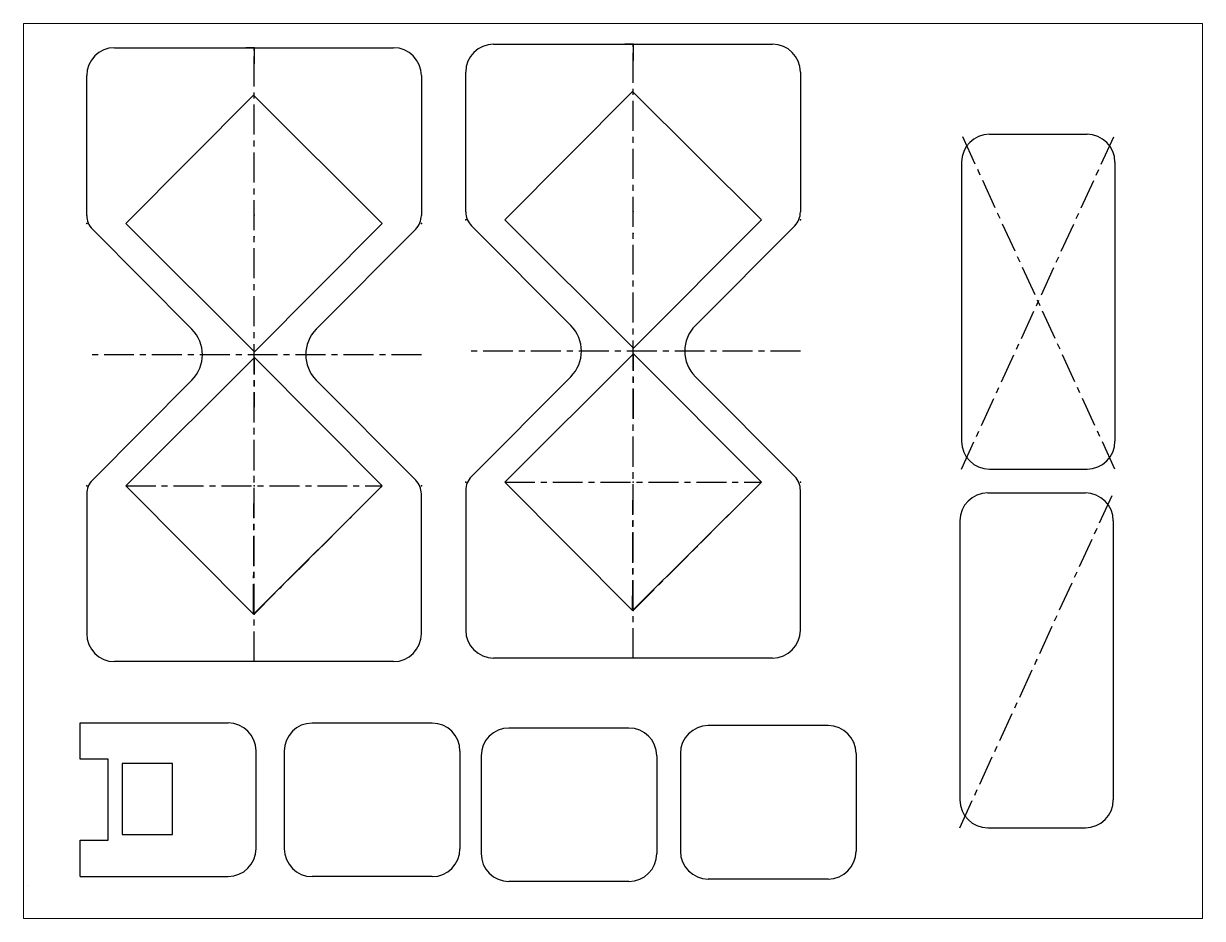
# Paper-space layout '布局2' of a CAD drawing. Header units: millimetres. Extents: x 26 to 231, y 20 to 176.
# The model-space entities are those that its viewports show. They can reach past a viewport. Long polylines and large blocks are cut down to what shows.
import ezdxf

# ---------------------------------------------------------------- set-up
doc = ezdxf.new("R2010")
doc.units = ezdxf.units.MM
doc.header["$LTSCALE"] = 0.2
doc.linetypes.add('CENTERX2', pattern=[20.32, 12.7, -2.54, 2.54, -2.54])
doc.layers.add('实线', color=7, linetype='Continuous', lineweight=50)
doc.layers.add('尺寸线', color=6, linetype='Continuous')

msp = doc.modelspace()

# ---------------------------------------------------------------- linework, layer by layer
at = {"color": 7, "linetype": 'Continuous'}
for p, q in [((31.29, 300.19), (131.29, 300.19)), ((81.29, 300.19), (78.38, 300.19)), ((81.29, 300.19), (81.29, 294.37)), ((167.2, 301.47), (267.2, 301.47)), ((217.2, 301.47), (214.3, 301.47)), ((217.2, 301.47), (217.2, 295.65)), ((21.29, 240.08), (21.29, 290.19)), ((141.29, 290.19), (141.29, 240.08)), ((157.2, 241.36), (157.2, 291.47)), ((277.2, 291.47), (277.2, 241.36)), ((171.2, 238.47), (217.02, 284.47)), ((217.02, 284.47), (263.2, 238.47)), ((35.29, 237.19), (81.11, 283.19)), ((81.11, 283.19), (127.29, 237.19)), ((35.29, 237.19), (81.47, 191.19)), ((81.47, 191.19), (127.29, 237.19)), ((171.2, 238.47), (217.39, 192.47)), ((217.39, 192.47), (263.2, 238.47)), ((23.33, 235.14), (58.97, 199.36)), ((139.25, 235.14), (103.61, 199.36)), ((159.24, 236.42), (194.88, 200.64)), ((275.16, 236.42), (239.53, 200.64)), ((171.2, 144.47), (217.39, 190.47)), ((217.39, 190.47), (263.2, 144.47)), ((35.29, 143.19), (81.47, 189.19)), ((81.47, 189.19), (127.29, 143.19)), ((159.24, 146.52), (194.88, 182.29)), ((275.16, 146.52), (239.53, 182.29)), ((23.33, 145.24), (58.97, 181.02)), ((139.25, 145.24), (103.61, 181.02)), ((171.2, 144.47), (217.02, 98.47)), ((217.02, 98.47), (263.2, 144.47)), ((21.29, 140.3), (21.29, 90.19)), ((35.29, 143.19), (81.11, 97.19)), ((81.11, 97.19), (127.29, 143.19)), ((141.29, 90.19), (141.29, 140.3)), ((157.2, 141.58), (157.2, 91.47)), ((277.2, 91.47), (277.2, 141.58)), ((267.2, 81.47), (167.2, 81.47)), ((131.29, 80.19), (31.29, 80.19))]:
    msp.add_line(p, q, dxfattribs=at)
at = {"color": 7, "linetype": 'CENTERX2'}
for p, q in [((81.29, 80.19), (81.29, 300.19)), ((217.2, 81.47), (217.2, 301.47)), ((389.96, 149.17), (334.96, 269.17)), ((334.96, 149.17), (389.96, 269.17)), ((277.2, 191.47), (157.2, 191.47)), ((217.02, 98.47), (217.39, 190.47)), ((141.29, 190.19), (21.29, 190.19)), ((81.11, 97.19), (81.47, 189.19)), ((171.2, 144.47), (263.2, 144.47)), ((217.2, 98.47), (263.2, 144.47)), ((35.29, 143.19), (127.29, 143.19)), ((81.29, 97.19), (127.29, 143.19)), ((334.36, 20.63), (389.36, 140.63))]:
    msp.add_line(p, q, dxfattribs=at)
at = {"color": 7, "linetype": 'Continuous', "lineweight": 25}
for p, q in [((344.96, 269.17), (379.96, 269.17)), ((334.96, 259.17), (334.96, 159.17)), ((389.96, 259.17), (389.96, 159.17)), ((344.96, 149.17), (379.96, 149.17)), ((344.36, 140.63), (379.36, 140.63)), ((334.36, 130.63), (334.36, 30.63)), ((389.36, 130.63), (389.36, 30.63)), ((19, 58.19), (72, 58.19)), ((19, 45.19), (19, 58.19)), ((145.14, 58.14), (102.14, 58.14)), ((215.71, 56.38), (172.71, 56.38)), ((287.16, 57.26), (244.16, 57.26)), ((82, 13.19), (82, 48.19)), ((92.14, 48.14), (92.14, 13.14)), ((155.14, 48.14), (155.14, 13.14)), ((234.16, 47.26), (234.16, 12.26)), ((297.16, 47.26), (297.16, 12.26)), ((29, 45.19), (19, 45.19)), ((29, 16.19), (29, 45.19)), ((52, 43.69), (34, 43.69)), ((34, 43.69), (34, 18.19)), ((52, 18.19), (52, 43.69)), ((162.71, 46.38), (162.71, 11.38)), ((225.71, 46.38), (225.71, 11.38)), ((34, 18.19), (52, 18.19)), ((344.36, 20.63), (379.36, 20.63)), ((19, 3.19), (19, 16.19)), ((19, 16.19), (29, 16.19)), ((19, 3.19), (72, 3.19)), ((145.14, 3.14), (102.14, 3.14)), ((215.71, 1.38), (172.71, 1.38)), ((287.16, 2.26), (244.16, 2.26))]:
    msp.add_line(p, q, dxfattribs=at)
at = {"color": 7, "linetype": 'Continuous'}
for centre, radius, start, end in [((31.29, 290.19), 10, 90, 180), ((131.29, 290.19), 10, 0, 90), ((167.2, 291.47), 10, 90, 180), ((267.2, 291.47), 10, 0, 90), ((164.2, 241.36), 7, 180, 224.8867), ((270.2, 241.36), 7, 315.1133, 0), ((28.29, 240.08), 7, 180, 224.8867), ((134.29, 240.08), 7, 315.1133, 0), ((49.76, 190.19), 13, 315.1133, 44.8867), ((112.82, 190.19), 13, 135.1133, 224.8867), ((185.67, 191.47), 13, 315.1133, 44.8867), ((248.74, 191.47), 13, 135.1133, 224.8867), ((28.29, 140.3), 7, 135.1133, 180), ((134.29, 140.3), 7, 0, 44.8867), ((164.2, 141.58), 7, 135.1133, 180), ((270.2, 141.58), 7, 0, 44.8867), ((31.29, 90.19), 10, 180, 270), ((131.29, 90.19), 10, 270, 0), ((167.2, 91.47), 10, 180, 270), ((267.2, 91.47), 10, 270, 0)]:
    msp.add_arc(centre, radius, start, end, dxfattribs=at)
at = {"color": 7, "linetype": 'Continuous', "lineweight": 25}
for centre, start, end in [((344.96, 259.17), 90, 180), ((379.96, 259.17), 0, 90), ((344.96, 159.17), 180, 270), ((379.96, 159.17), 270, 0), ((344.36, 130.63), 90, 180), ((379.36, 130.63), 0, 90), ((72, 48.19), 0, 90), ((102.14, 48.14), 90, 180), ((145.14, 48.14), 0, 90), ((172.71, 46.38), 90, 180), ((215.71, 46.38), 0, 90), ((244.16, 47.26), 90, 180), ((287.16, 47.26), 0, 90), ((344.36, 30.63), 180, 270), ((379.36, 30.63), 270, 0), ((72, 13.19), 270, 0), ((102.14, 13.14), 180, 270), ((145.14, 13.14), 270, 0), ((172.71, 11.38), 180, 270), ((215.71, 11.38), 270, 0), ((244.16, 12.26), 180, 270), ((287.16, 12.26), 270, 0)]:
    msp.add_arc(centre, 10, start, end, dxfattribs=at)
at = {"color": 7, "linetype": 'Continuous'}
for p in [(81.29, 300.19), (217.2, 301.47), (217.2, 241.47), (21.29, 237.19), (81.29, 240.19), (141.29, 237.19), (157.2, 238.47), (277.2, 238.47), (217.2, 233.65), (81.29, 232.38), (362.46, 209.17), (217.2, 191.47), (81.29, 190.19), (157.2, 144.47), (217.2, 144.47), (217.2, 144.47), (277.2, 144.47), (21.29, 143.19), (81.29, 143.19), (81.29, 143.19), (141.29, 143.19), (104.29, 120.19), (240.2, 121.47), (217.2, 98.47), (81.29, 97.19), (361.86, 80.63)]:
    msp.add_point(p, dxfattribs=at)
at = {"layer": '尺寸线'}
msp.add_lwpolyline([(0, 0), (0, 0), (0, 0), (0, 0)], close=True, dxfattribs=at)

psp = doc.layouts.new('布局2')

# ---------------------------------------------------------------- viewports
at = {"layer": '实线'}
psp.add_viewport(center=(128.5, 97.5), size=(205.6, 156), view_center_point=(210, 148.5), view_height=320.7068, dxfattribs=at)

doc.saveas('drawing.dxf')
